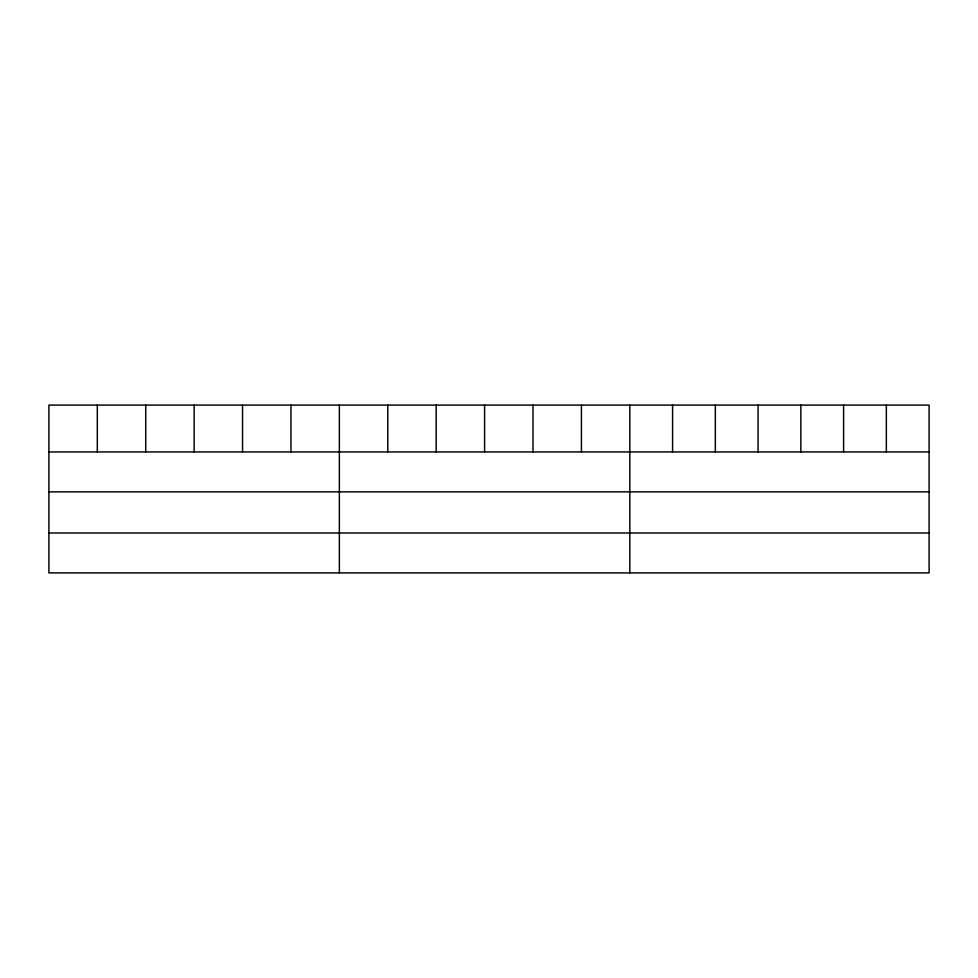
<?xml version="1.0" encoding="UTF-8"?>
<svg xmlns="http://www.w3.org/2000/svg" width="978" height="978" viewBox="0 0 978 978"><rect width="100%" height="100%" fill="white"/><g stroke="black" fill="none" stroke-linecap="round" stroke-linejoin="round"><path stroke-width="1.47" d="M929.1 491.861L929.1 405.1L48.9 405.1L48.9 572.9L929.1 572.9L929.1 491.861L48.9 491.861M48.9 451.934L929.1 451.934M48.9 532.986L929.1 532.986M886.349 405.1L886.349 451.934M843.598 405.1L843.598 451.934M800.848 405.1L800.848 451.934M758.084 405.1L758.084 451.934M715.334 405.1L715.334 451.934M672.583 405.1L672.583 451.934M629.832 405.1L629.832 572.9M581.421 405.1L581.421 451.934M533.01 405.1L533.01 451.934M484.599 405.1L484.599 451.934M436.188 405.1L436.188 451.934M387.777 405.1L387.777 451.934M339.366 405.1L339.366 572.9M290.955 405.1L290.955 451.934M242.544 405.1L242.544 451.934M194.133 405.1L194.133 451.934M145.722 405.1L145.722 451.934M97.311 405.1L97.311 451.934"/></g></svg>
